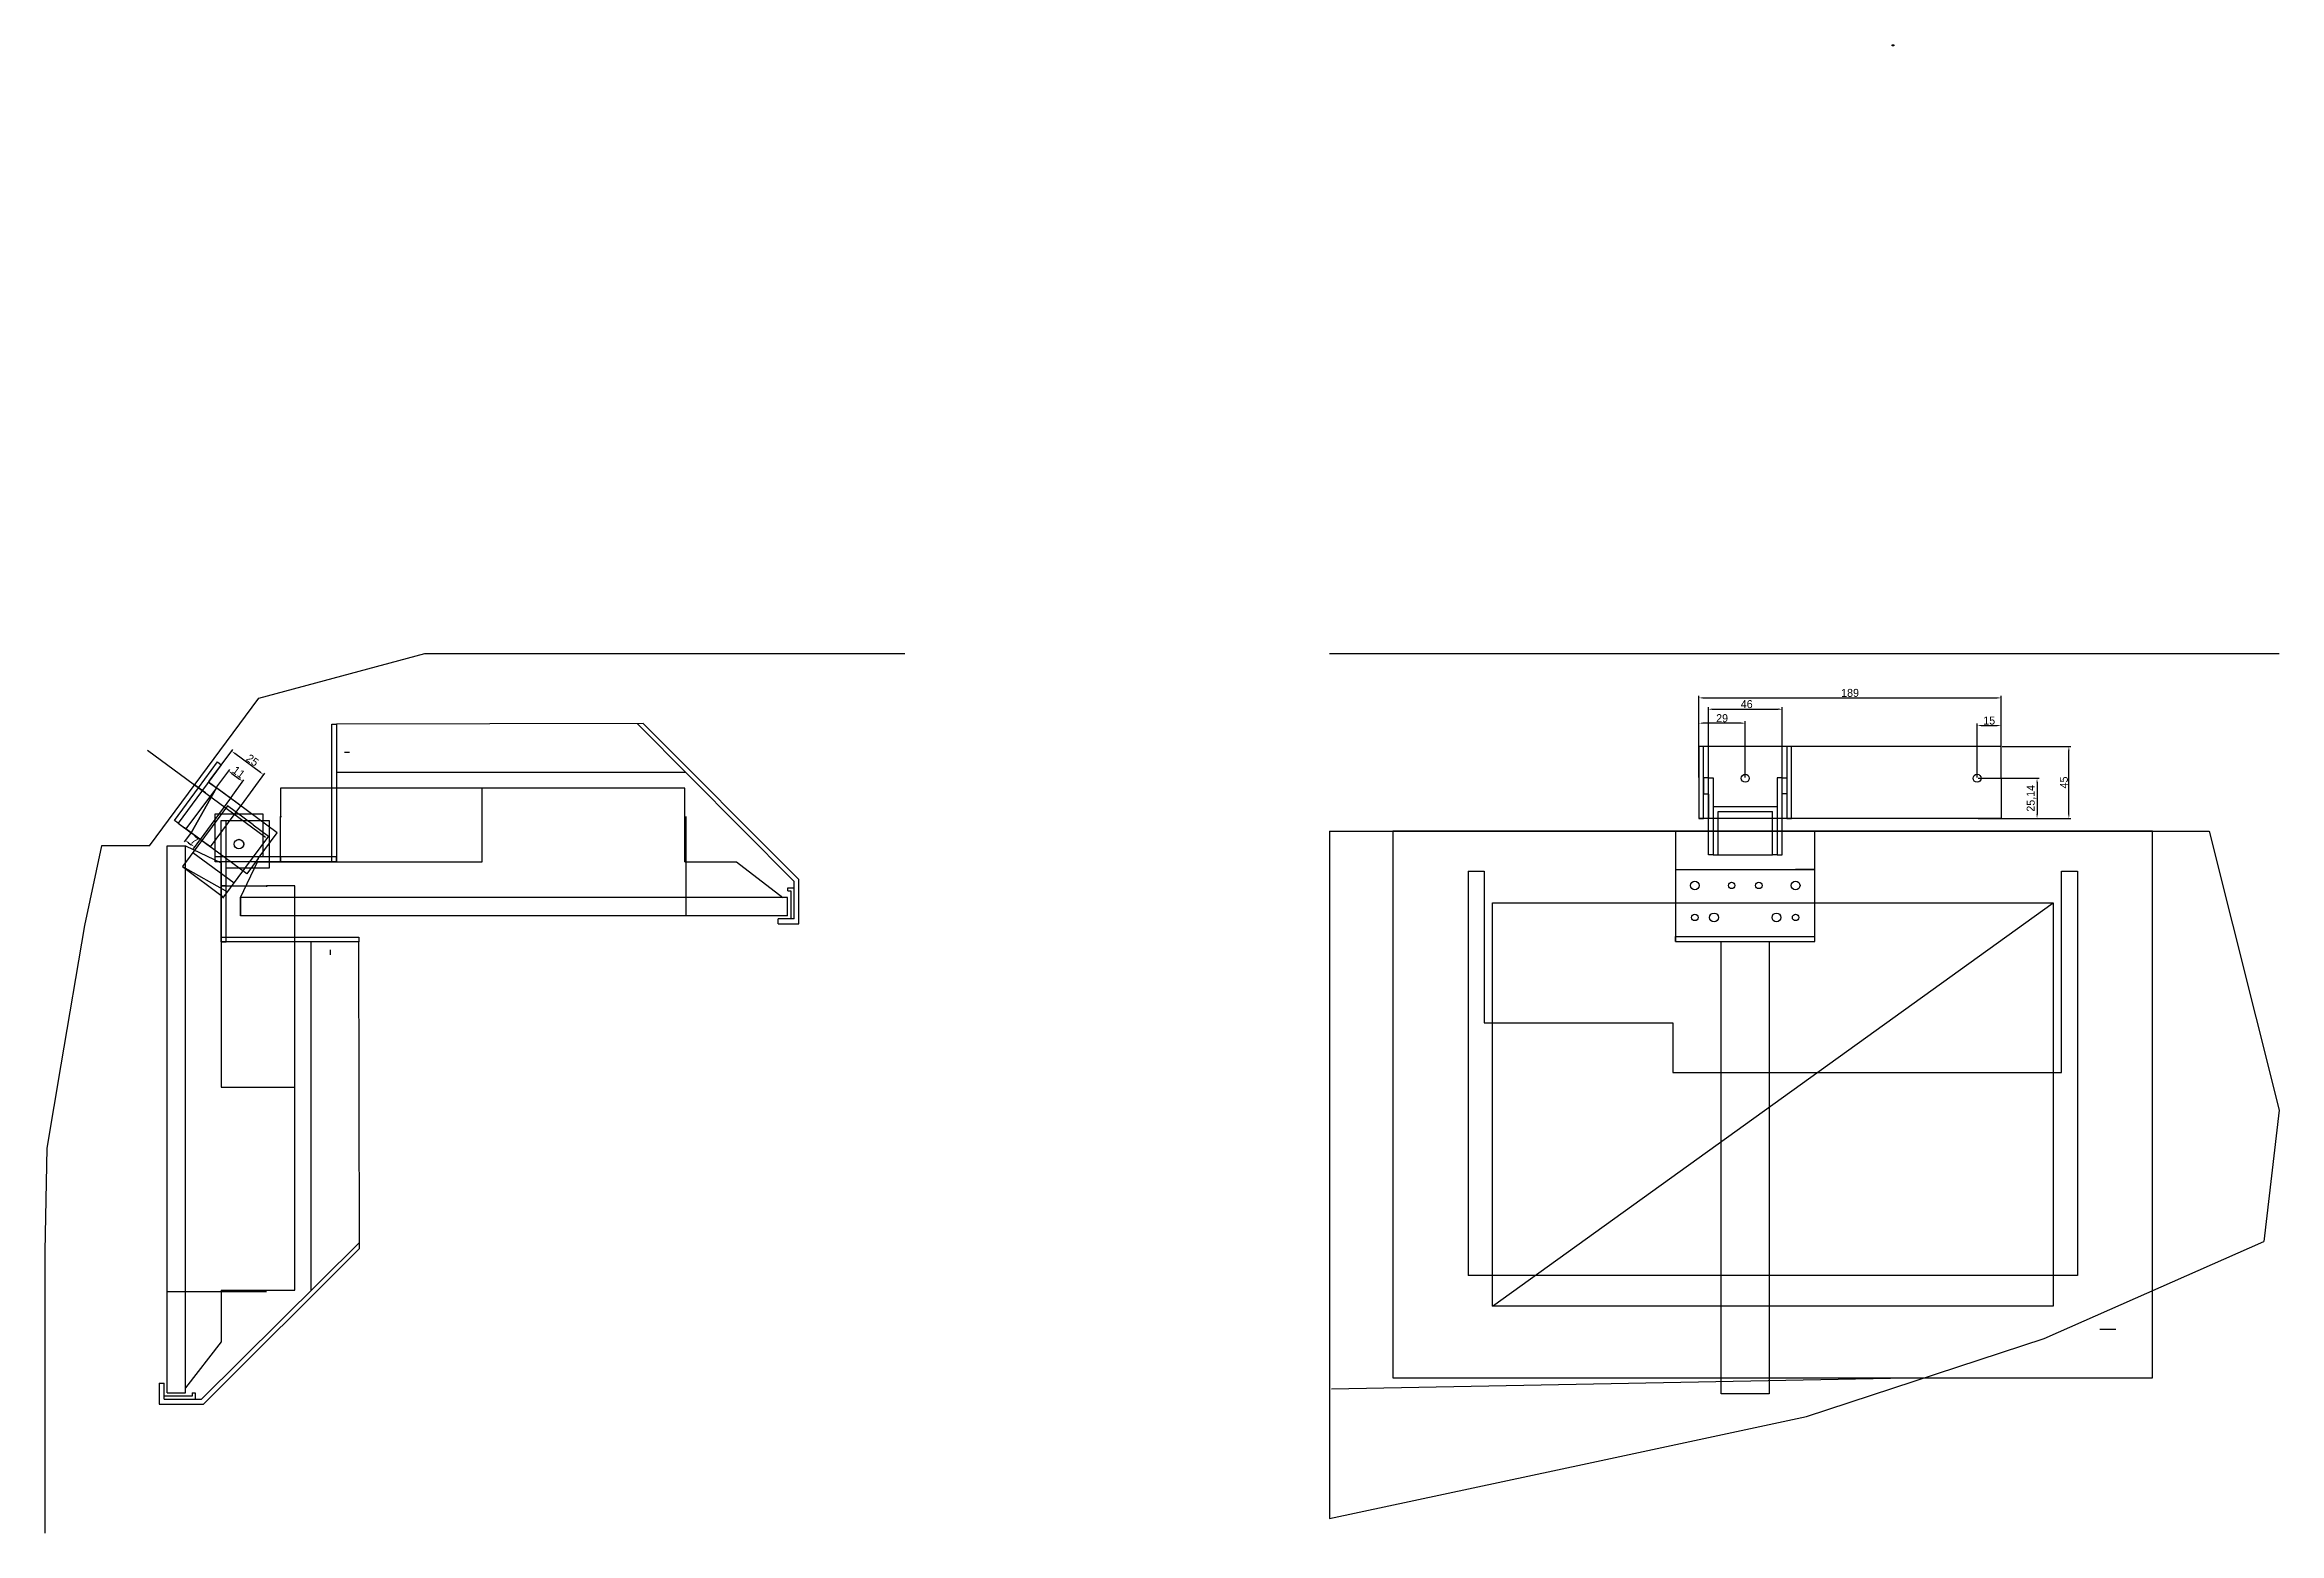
# Model space of a CAD drawing. Header units: millimetres. Extents: x 124 to 3280, y 229 to 1531.
# Drawn here: x 124 to 1521, y 600 to 1531 of the extents above; entities that cross this region are included whole.
import ezdxf

# ---------------------------------------------------------------- set-up
doc = ezdxf.new("R2010")
doc.units = ezdxf.units.MM
for name, color, linetype in [('Area visivél', 20, 'Continuous'), ('Cotas', 240, 'Continuous'), ('Monitor', 7, 'Continuous'), ('Porta', 132, 'Continuous'), ('Suporte', 200, 'Continuous'), ('Suporte Teto', 104, 'Continuous'), ('Teto', 43, 'Continuous')]:
    doc.layers.add(name, color=color, linetype=linetype)
doc.dimstyles.new('ISO-25', dxfattribs={"dimtxt": 2.5, "dimasz": 2.5, "dimexe": 1.25, "dimexo": 0.625, "dimtad": 1, "dimtxsty": 'Standard', "dimcen": 2.5, "dimadec": 0, "dimazin": 0, "dimtfac": 1, "dimtmove": 0, "dimatfit": 3, "dimfxl": 0, "dimarcsym": 0})
picture_1 = doc.add_image_def('image1.jpg', size_in_pixel=(640, 480))

# ---------------------------------------------------------------- blocks, each defined once
blk = doc.blocks.new('Suporte L V')
at = {"layer": 'Suporte'}
for p, q in [((2514.6, 616), (2495.6, 590.3)), ((2514.6, 616), (2498.8, 587.9)), ((2552.6, 587.9), (2514.6, 616)), ((2523.5, 609.5), (2504.4, 583.7)), ((2533.6, 562.2), (2494.8, 590.9)), ((2517.7, 519.6), (2517.7, 595.6)), ((2517.7, 595.6), (2547.7, 595.6)), ((2520.7, 519.6), (2520.7, 595.6)), ((2540.7, 571.8), (2552.6, 587.9)), ((2547.7, 595.6), (2547.7, 565.8)), ((2547.7, 565.8), (2520.7, 565.8)), ((2540.7, 571.8), (2533.6, 562.2)), ((2520.7, 554.6), (2517.7, 554.6)), ((2517.7, 519.6), (2517.7, 522.6)), ((2517.7, 522.6), (2603.7, 522.6)), ((2517.7, 519.6), (2520.7, 519.6)), ((2603.7, 519.6), (2517.7, 519.6)), ((2573.7, 519.6), (2573.7, 301.8)), ((2603.7, 522.6), (2603.7, 519.6)), ((2604.1, 327.9), (2603.7, 519.6)), ((2585.9, 511.6), (2585.9, 514.6)), ((2505.3, 233.6), (2604.1, 331.7)), ((2506.6, 230.6), (2604.1, 327.9)), ((2478.9, 243.6), (2478.9, 230.6)), ((2478.9, 243.6), (2481.9, 243.6)), ((2481.9, 233.6), (2481.9, 243.6)), ((2499.4, 237.6), (2499.4, 235.6)), ((2499.4, 237.6), (2500.4, 237.6)), ((2500.4, 237.6), (2501.4, 237.6)), ((2501.4, 237.6), (2501.4, 233.6)), ((2478.9, 230.6), (2506.6, 230.6)), ((2499.4, 235.6), (2481.9, 235.6)), ((2481.9, 233.6), (2505.3, 233.6)), ((2499.4, 233.6), (2499.4, 233.6))]:
    blk.add_line(p, q, dxfattribs=at)
blk.add_circle((2528.7, 580.7), 3, dxfattribs=at)
blk = doc.blocks.new('Monitor L V')
for p, q in [((33.8, 317), (62, 317)), ((62, 317), (62, 316.4))]:
    blk.add_line(p, q)
at = {"layer": 'Monitor'}
for p, q in [((0, 0), (0, 342)), ((0, 342), (11.5, 342)), ((11.5, 3), (11.5, 342)), ((11.5, 342), (33.8, 331.4)), ((33.8, 331.4), (33.8, 317)), ((33.8, 317), (33.8, 191)), ((79.8, 317), (62, 317)), ((79.8, 64.2), (79.8, 317)), ((33.8, 191), (79.8, 191)), ((0, 63.4), (62, 63.4)), ((33.8, 64.2), (33.8, 31.9)), ((33.8, 64.2), (79.8, 64.2)), ((33.8, 31.9), (11.5, 3)), ((0, 0), (11.5, 0)), ((11.5, 0), (11.5, 3))]:
    blk.add_line(p, q, dxfattribs=at)
blk = doc.blocks.new('Monitor T')
at = {"layer": 'Area visivél'}
for p, q in [((-412.8, 44.8), (-62.2, 297.2)), ((-412.8, 44.8), (-412.8, 297.2)), ((-412.8, 297.2), (-62.2, 297.2)), ((-62.2, 297.2), (-62.2, 44.8)), ((-62.2, 44.8), (-412.8, 44.8))]:
    blk.add_line(p, q, dxfattribs=at)
at = {"layer": 'Monitor'}
for p, q in [((0, 342), (-475, 342)), ((-475, 342), (-475, 0)), ((-475, 342), (-475, 317)), ((0, 0), (0, 342)), ((-428, 317), (-418, 317)), ((-428, 317), (-428, 64)), ((-418, 317), (-418, 222)), ((-57, 191), (-57, 317)), ((-57, 317), (-47, 317)), ((-47, 317), (-47, 64)), ((-418, 222), (-300, 222)), ((-300, 222), (-300, 191)), ((-300, 191), (-57, 191)), ((-47, 64), (-428, 64)), ((-475, 0), (0, 0))]:
    blk.add_line(p, q, dxfattribs=at)
blk = doc.blocks.new('Suporte V')
at = {"layer": 'Suporte'}
for p, q in [((3019.6, 613.7), (3016.6, 613.7)), ((3016.6, 613.7), (3016.6, 603.7)), ((3016.6, 603.7), (3019.6, 603.7)), ((3019.6, 565.7), (3019.6, 613.7)), ((3019.6, 613.7), (3022.6, 613.7)), ((3022.6, 613.7), (3022.6, 595.7)), ((3065.6, 613.7), (3062.6, 613.7)), ((3062.6, 613.7), (3062.6, 595.7)), ((3065.6, 565.7), (3065.6, 613.7)), ((3065.6, 613.7), (3068.6, 613.7)), ((3068.6, 603.7), (3065.6, 603.7)), ((3068.6, 613.7), (3068.6, 603.7)), ((3042.6, 595.7), (3022.6, 595.7)), ((3022.6, 595.7), (3022.6, 565.7)), ((3025.6, 565.7), (3025.6, 592.7)), ((3025.6, 592.7), (3059.6, 592.7)), ((3062.6, 595.7), (3042.6, 595.7)), ((3059.6, 565.7), (3059.6, 592.7)), ((3062.6, 595.7), (3062.6, 565.7)), ((2999.1, 580.5), (2999.1, 511.5)), ((2999.1, 580.5), (3086.1, 580.5)), ((3027.6, 580.5), (3057.6, 580.5)), ((3086.1, 511.5), (3086.1, 580.5)), ((3022.6, 565.7), (3019.6, 565.7)), ((3022.6, 565.7), (3025.6, 565.7)), ((3025.6, 565.7), (3059.6, 565.7)), ((3062.6, 565.7), (3059.6, 565.7)), ((3062.6, 565.7), (3065.6, 565.7)), ((2999.1, 556.5), (3086.1, 556.5)), ((3086.1, 556.5), (3074.1, 556.5)), ((2999.1, 511.5), (2999.1, 514.5)), ((2999.1, 514.5), (3086.1, 514.5)), ((2999.1, 511.5), (3086.1, 511.5)), ((3027.6, 228.5), (3027.6, 511.5)), ((3057.6, 511.5), (3057.6, 228.5)), ((3027.6, 238.5), (3057.6, 238.5)), ((3042.6, 228.5), (3027.6, 228.5)), ((3057.6, 228.5), (3027.6, 228.5))]:
    blk.add_line(p, q, dxfattribs=at)
for centre, radius in [((3011.1, 546.5), 2.75), ((3034.1, 546.5), 2), ((3051.1, 546.5), 2), ((3074.1, 546.5), 2.75), ((3011.1, 526.5), 2), ((3011.1, 526.5), 2), ((3023.1, 526.5), 2.75), ((3062.1, 526.5), 2.75), ((3074.1, 526.5), 2)]:
    blk.add_circle(centre, radius, dxfattribs=at)
blk = doc.blocks.new('*D30')
at = {"layer": 'Cotas', "color": 0, "lineweight": -2}
for p, q in [((1157.9, 1092.6), (1157.9, 1123.7)), ((1160.4, 1122.4), (1344.4, 1122.4)), ((1346.9, 1092.6), (1346.9, 1123.7))]:
    blk.add_line(p, q, dxfattribs=at)
at = {"layer": 'Cotas', "color": 0}
for points in [[(1160.4, 1122.8), (1160.4, 1122), (1157.9, 1122.4)], [(1344.4, 1122.8), (1344.4, 1122), (1346.9, 1122.4)]]:
    blk.add_solid(points, dxfattribs=at)
at = {"layer": 'Defpoints', "color": 0}
for p in [(1346.9, 1122.4), (1157.9, 1092), (1346.9, 1092)]:
    blk.add_point(p, dxfattribs=at)
at = {"layer": 'Cotas', "color": 0, "insert": (1252.4, 1125.5), "char_height": 5, "attachment_point": 5}
blk.add_mtext('189', dxfattribs=at)
blk = doc.blocks.new('*D31')
at = {"layer": 'Cotas', "color": 0, "lineweight": -2}
for p, q in [((1163.9, 1092.6), (1163.9, 1116.6)), ((1166.4, 1115.3), (1207.4, 1115.3)), ((1209.9, 1092.6), (1209.9, 1116.6))]:
    blk.add_line(p, q, dxfattribs=at)
at = {"layer": 'Cotas', "color": 0}
for points in [[(1166.4, 1115.8), (1166.4, 1114.9), (1163.9, 1115.3)], [(1207.4, 1115.8), (1207.4, 1114.9), (1209.9, 1115.3)]]:
    blk.add_solid(points, dxfattribs=at)
at = {"layer": 'Defpoints', "color": 0}
for p in [(1209.9, 1115.3), (1163.9, 1092), (1209.9, 1092)]:
    blk.add_point(p, dxfattribs=at)
at = {"layer": 'Cotas', "color": 0, "insert": (1187.8, 1118.5), "char_height": 5, "attachment_point": 5}
blk.add_mtext('46', dxfattribs=at)
blk = doc.blocks.new('*D32')
at = {"layer": 'Cotas', "color": 0, "lineweight": -2}
for p, q in [((1347.5, 1092), (1390.4, 1092)), ((1389.2, 1049.5), (1389.2, 1089.5)), ((1347.5, 1047), (1390.4, 1047))]:
    blk.add_line(p, q, dxfattribs=at)
at = {"layer": 'Cotas', "color": 0}
for points in [[(1388.8, 1089.5), (1389.6, 1089.5), (1389.2, 1092)], [(1388.8, 1049.5), (1389.6, 1049.5), (1389.2, 1047)]]:
    blk.add_solid(points, dxfattribs=at)
at = {"layer": 'Defpoints', "color": 0}
for p in [(1346.9, 1092), (1389.2, 1092), (1346.9, 1047)]:
    blk.add_point(p, dxfattribs=at)
at = {"layer": 'Cotas', "color": 0, "insert": (1386.1, 1069.5), "char_height": 5, "attachment_point": 5, "rotation": 90}
blk.add_mtext('45', dxfattribs=at)
blk = doc.blocks.new('*D33')
at = {"layer": 'Cotas', "color": 0, "lineweight": -2}
for p, q in [((1332.5, 1072.1), (1370.6, 1072.1)), ((1369.3, 1069.6), (1369.3, 1049.5)), ((1332.5, 1047), (1370.6, 1047))]:
    blk.add_line(p, q, dxfattribs=at)
at = {"layer": 'Cotas', "color": 0}
for points in [[(1368.9, 1069.6), (1369.7, 1069.6), (1369.3, 1072.1)], [(1368.9, 1049.5), (1369.7, 1049.5), (1369.3, 1047)]]:
    blk.add_solid(points, dxfattribs=at)
at = {"layer": 'Defpoints', "color": 0}
for p in [(1331.9, 1072.1), (1331.9, 1047), (1369.3, 1047)]:
    blk.add_point(p, dxfattribs=at)
at = {"layer": 'Cotas', "color": 0, "insert": (1365.8, 1059.6), "char_height": 5, "attachment_point": 5, "rotation": 90}
blk.add_mtext('25,14', dxfattribs=at)
blk = doc.blocks.new('*D34')
at = {"layer": 'Cotas', "color": 0, "lineweight": -2}
for p, q in [((1331.9, 1072.7), (1331.9, 1106.3)), ((1334.4, 1105.1), (1344.4, 1105.1)), ((1346.9, 1072.7), (1346.9, 1106.3))]:
    blk.add_line(p, q, dxfattribs=at)
at = {"layer": 'Cotas', "color": 0}
for points in [[(1334.4, 1105.5), (1334.4, 1104.7), (1331.9, 1105.1)], [(1344.4, 1105.5), (1344.4, 1104.7), (1346.9, 1105.1)]]:
    blk.add_solid(points, dxfattribs=at)
at = {"layer": 'Defpoints', "color": 0}
for p in [(1346.9, 1105.1), (1331.9, 1072.1), (1346.9, 1072.1)]:
    blk.add_point(p, dxfattribs=at)
at = {"layer": 'Cotas', "color": 0, "insert": (1339.4, 1108.2), "char_height": 5, "attachment_point": 5}
blk.add_mtext('15', dxfattribs=at)
blk = doc.blocks.new('*D35')
at = {"layer": 'Cotas', "color": 0, "lineweight": -2}
for p, q in [((1157.9, 1072.7), (1157.9, 1107.8)), ((1184.4, 1106.6), (1160.4, 1106.6)), ((1186.9, 1072.7), (1186.9, 1107.8))]:
    blk.add_line(p, q, dxfattribs=at)
at = {"layer": 'Cotas', "color": 0}
for points in [[(1160.4, 1107), (1160.4, 1106.2), (1157.9, 1106.6)], [(1184.4, 1107), (1184.4, 1106.2), (1186.9, 1106.6)]]:
    blk.add_solid(points, dxfattribs=at)
at = {"layer": 'Defpoints', "color": 0}
for p in [(1157.9, 1106.6), (1157.9, 1072.1), (1186.9, 1072.1)]:
    blk.add_point(p, dxfattribs=at)
at = {"layer": 'Cotas', "color": 0, "insert": (1172.4, 1109.7), "char_height": 5, "attachment_point": 5}
blk.add_mtext('29', dxfattribs=at)
blk = doc.blocks.new('*D36')
at = {"layer": 'Cotas', "color": 0, "lineweight": -2}
for p, q in [((226.6, 1070.3), (241.3, 1090.2)), ((258.6, 1075.8), (242.5, 1087.7)), ((246.7, 1055.4), (261.4, 1075.3))]:
    blk.add_line(p, q, dxfattribs=at)
at = {"layer": 'Cotas', "color": 0}
for points in [[(242.8, 1088), (242.3, 1087.4), (240.5, 1089.2)], [(258.9, 1076.1), (258.4, 1075.5), (260.6, 1074.3)]]:
    blk.add_solid(points, dxfattribs=at)
at = {"layer": 'Defpoints', "color": 0}
for p in [(240.5, 1089.2), (226.2, 1069.8), (246.3, 1054.9)]:
    blk.add_point(p, dxfattribs=at)
at = {"layer": 'Cotas', "color": 0, "insert": (253.6, 1083.4), "char_height": 5, "attachment_point": 5, "rotation": 323.5366}
blk.add_mtext('25', dxfattribs=at)
blk = doc.blocks.new('*D38')
at = {"layer": 'Cotas', "color": 0, "lineweight": -2}
for p, q in [((231.4, 1066.7), (239.5, 1077.7)), ((240.2, 1060.2), (248.3, 1071.1)), ((240.8, 1075.2), (245.6, 1071.6))]:
    blk.add_line(p, q, dxfattribs=at)
at = {"layer": 'Cotas', "color": 0}
for points in [[(241, 1075.5), (240.5, 1074.8), (238.7, 1076.7)], [(245.8, 1071.9), (245.3, 1071.3), (247.6, 1070.1)]]:
    blk.add_solid(points, dxfattribs=at)
at = {"layer": 'Defpoints', "color": 0}
for p in [(231, 1066.2), (247.6, 1070.1), (239.9, 1059.7)]:
    blk.add_point(p, dxfattribs=at)
at = {"layer": 'Cotas', "color": 0, "insert": (245, 1075.9), "char_height": 5, "attachment_point": 5, "rotation": 323.5366}
blk.add_mtext('11', dxfattribs=at)
blk = doc.blocks.new('*D39')
at = {"layer": 'Cotas', "color": 0, "lineweight": -2}
for p, q in [((214.9, 1037.6), (210.9, 1032.3)), ((213.7, 1031.8), (215.3, 1030.6)), ((220.5, 1033.4), (216.6, 1028.1))]:
    blk.add_line(p, q, dxfattribs=at)
at = {"layer": 'Cotas', "color": 0}
for points in [[(213.9, 1032.2), (213.4, 1031.5), (211.7, 1033.3)], [(215.6, 1031), (215.1, 1030.3), (217.3, 1029.2)]]:
    blk.add_solid(points, dxfattribs=at)
at = {"layer": 'Defpoints', "color": 0}
for p in [(215.2, 1038.1), (220.9, 1033.9), (217.3, 1029.2)]:
    blk.add_point(p, dxfattribs=at)
at = {"layer": 'Cotas', "color": 0, "insert": (217.3, 1033.1), "char_height": 5, "attachment_point": 5, "rotation": 323.5366}
blk.add_mtext('7', dxfattribs=at)

msp = doc.modelspace()

# ---------------------------------------------------------------- linework, layer by layer
at = {"layer": 'Monitor'}
for p, q in [((246.184, 997.65), (246.184, 986.15)), ((1408.609, 727.698), (1418.609, 727.698))]:
    msp.add_line(p, q, dxfattribs=at)
at = {"layer": 'Porta'}
for p, q in [((926.866, 1150.138), (1520.768, 1150.138)), ((188.021, 1089.749), (261.83, 1035.206)), ((224.297, 1062.942), (217.432, 1068.015)), ((926.866, 1039.128), (1476.866, 1039.128)), ((926.866, 1039.128), (926.866, 609.128)), ((926.866, 1039.128), (1186.866, 1039.128)), ((1476.866, 1039.128), (1520.768, 864.564)), ((159.297, 1029.942), (148.614, 980.116)), ((189.297, 1029.942), (159.297, 1029.942)), ((148.614, 980.116), (133.898, 893.011)), ((133.898, 893.011), (125.07, 840.76)), ((1520.768, 864.564), (1511.035, 782.357)), ((125.07, 840.76), (123.71, 776.493)), ((928.137, 690.406), (1299.502, 697.354))]:
    msp.add_line(p, q, dxfattribs=at)
for points in [[(257.506, 1122.244), (361.306, 1150.138), (504.016, 1150.138), (661.49, 1150.138)], [(926.866, 609.128), (1088.055, 643.605), (1225.277, 672.955), (1373.726, 721.752), (1511.035, 782.357)], [(123.71, 776.493), (123.71, 599.946)]]:
    msp.add_lwpolyline(points, dxfattribs=at)
at = {"layer": 'Suporte'}
for centre in [(1186.866, 1072.124), (1331.866, 1072.124)]:
    msp.add_circle(centre, 2.5, dxfattribs=at)
at = {"layer": 'Suporte Teto'}
for p, q in [((1160.866, 1091.985), (1157.866, 1091.985)), ((1157.866, 1091.985), (1157.866, 1046.985)), ((1346.866, 1091.985), (1160.866, 1091.985)), ((1160.866, 1046.985), (1160.866, 1091.985)), ((1163.866, 1072.291), (1163.866, 1091.985)), ((1209.866, 1072.291), (1209.866, 1091.985)), ((1215.866, 1091.985), (1212.866, 1091.985)), ((1212.866, 1091.985), (1212.866, 1072.291)), ((1215.866, 1046.985), (1215.866, 1091.985)), ((1346.866, 1071.985), (1346.866, 1091.985)), ((234.144, 1080.534), (207.181, 1044.047)), ((219.845, 1066.232), (231.731, 1082.317)), ((231.731, 1082.317), (234.144, 1080.534)), ((204.769, 1045.83), (219.845, 1066.232)), ((215.224, 1038.104), (231.025, 1066.217)), ((246.305, 1054.925), (226.199, 1069.783)), ((226.199, 1069.783), (231.025, 1066.217)), ((232.633, 1065.028), (232.633, 1065.028)), ((1163.866, 1062.291), (1163.866, 1046.985)), ((1212.866, 1072.291), (1212.866, 1046.985)), ((1346.866, 1071.985), (1346.866, 1046.985)), ((239.871, 1059.68), (220.854, 1033.944)), ((227.287, 1029.19), (246.305, 1054.925)), ((246.305, 1054.925), (238.263, 1060.868)), ((246.305, 1054.925), (239.871, 1059.68)), ((207.181, 1044.047), (204.769, 1045.83)), ((207.181, 1044.047), (227.287, 1029.19)), ((207.181, 1044.047), (215.224, 1038.104)), ((227.287, 1029.19), (220.854, 1033.944)), ((1157.866, 1046.985), (1160.866, 1046.985)), ((1346.866, 1046.985), (1157.866, 1046.985)), ((1163.866, 1046.985), (1160.866, 1046.985)), ((1212.866, 1046.985), (1209.866, 1046.985)), ((1212.866, 1046.985), (1215.866, 1046.985))]:
    msp.add_line(p, q, dxfattribs=at)
at = {"layer": 'Teto'}
msp.add_line((189.297, 1029.942), (257.506, 1122.244), dxfattribs=at)

# ---------------------------------------------------------------- block references
at = {"layer": 'Area visivél', "rotation": 90}
msp.add_blockref('Monitor L V', (588.184, 986.15), dxfattribs=at)
at = {"layer": 'Area visivél'}
msp.add_blockref('Monitor L V', (200.299, 687.862), dxfattribs=at)
at = {"layer": 'Suporte', "rotation": 90}
msp.add_blockref('Suporte L V', (825.834, -1497.73), dxfattribs=at)
at = {"layer": 'Suporte'}
for name, p in [('Suporte L V', (-2283.581, 450.213)), ('Suporte V', (-1855.738, 458.612)), ('Monitor T', (1441.58, 697.128))]:
    msp.add_blockref(name, p, dxfattribs=at)

# ---------------------------------------------------------------- dimensions: what is measured, and where the dimension line sits
at = {"layer": 'Cotas'}
for base, p1, p2, picture, middle in [((1346.866, 1122.411), (1157.866, 1091.985), (1346.866, 1091.985), '*D30', (1252.366, 1122.411)), ((1209.866, 1115.334), (1163.866, 1091.985), (1209.866, 1091.985), '*D31', (1187.761, 1115.334))]:
    dim = msp.add_linear_dim(base=base, p1=p1, p2=p2, dimstyle='ISO-25', override={"dimtxt": 5}, dxfattribs=at)
    dim.commit()
    dim.dimension.update_dxf_attribs({"geometry": picture, "text_midpoint": middle, "dimtype": 160})
for base, p1, p2, picture, middle in [((1157.866, 1106.573), (1186.866, 1072.124), (1157.866, 1072.124), '*D35', (1172.366, 1109.698)), ((1346.866, 1105.086), (1331.866, 1072.124), (1346.866, 1072.124), '*D34', (1339.366, 1108.211))]:
    dim = msp.add_linear_dim(base=base, p1=p1, p2=p2, dimstyle='ISO-25', override={"dimtxt": 5}, dxfattribs=at)
    dim.commit()
    dim.dimension.update_dxf_attribs({"geometry": picture, "text_midpoint": middle})
for base, p1, p2, angle, picture, middle in [((240.528, 1089.172), (246.305, 1054.925), (226.199, 1069.783), 143.536567, '*D36', (251.775, 1080.86)), ((217.313, 1029.154), (215.224, 1038.104), (220.854, 1033.944), 323.536567, '*D39', (215.417, 1030.555))]:
    dim = msp.add_linear_dim(base=base, p1=p1, p2=p2, angle=angle, dimstyle='ISO-25', override={"dimtxt": 5}, dxfattribs=at)
    dim.commit()
    dim.dimension.update_dxf_attribs({"geometry": picture, "text_midpoint": middle, "dimtype": 161})
for base, p1, p2, picture, middle in [((1389.182, 1091.985), (1346.866, 1046.985), (1346.866, 1091.985), '*D32', (1386.057, 1069.485)), ((1369.305, 1046.985), (1331.866, 1072.124), (1331.866, 1046.985), '*D33', (1365.763, 1059.554))]:
    dim = msp.add_linear_dim(base=base, p1=p1, p2=p2, angle=90, dimstyle='ISO-25', override={"dimtxt": 5}, dxfattribs=at)
    dim.commit()
    dim.dimension.update_dxf_attribs({"geometry": picture, "text_midpoint": middle})
dim = msp.add_aligned_dim(p1=(231.025, 1066.217), p2=(239.871, 1059.68), distance=12.992, dimstyle='ISO-25', override={"dimtxt": 5}, dxfattribs=at)
dim.commit()
dim.dimension.update_dxf_attribs({"geometry": '*D38', "text_midpoint": (245.027, 1075.91)})

# ---------------------------------------------------------------- pictures from other files: only their frames are drawn
image = msp.add_image(picture_1, insert=(1278.753, 1530.158), size_in_units=(1, 0.75))
image.dxf.flags = 7

doc.saveas('drawing.dxf')
